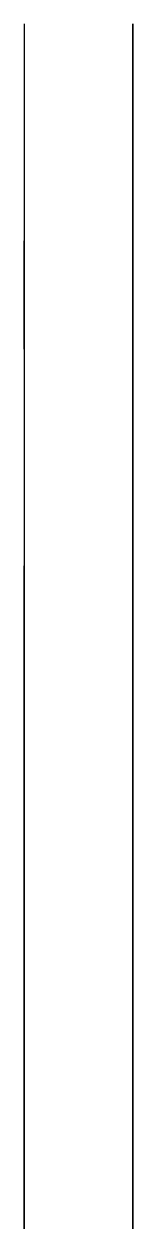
# Model space of a CAD drawing. Header units: centimetres. Extents: x 0 to 0.3, y -26.3 to 20.8.
# Drawn here: x 0 to 0.3, y 17.487 to 20.8 of the extents above; entities that cross this region are included whole.
import ezdxf

# ---------------------------------------------------------------- set-up
doc = ezdxf.new("R2010")
doc.units = ezdxf.units.CM
doc.header["$MEASUREMENT"] = 0
for name, color, linetype in [('Side 2 v62_Sketch1', 7, 'Continuous'), ('Side 2 v62_Sketch3', 7, 'Continuous'), ('Side 2 v62_Sketch4', 7, 'Continuous'), ('Side 2 v62_Sketch5', 7, 'Continuous'), ('Side 2 v62_Sketch6', 7, 'Continuous'), ('Side 2 v62_Sketch8', 7, 'Continuous')]:
    doc.layers.add(name, color=color, linetype=linetype)

msp = doc.modelspace()

# ---------------------------------------------------------------- linework, layer by layer
at = {"layer": 'Side 2 v62_Sketch1'}
for p, q in [((0, 20.8, 6.25), (0, 18.9, 7)), ((0, 20.8, -6.25), (0, 19.1, -7)), ((0, 20.8, 6.25), (0, 20.8, -6.25)), ((0, 19.9, 3), (0, 20.2, 3)), ((0, 19.9, -1), (0, 20.2, -1)), ((0, 20.2, -3), (0, 19.9, -3)), ((0, 20.2, 3), (0, 20.2, 1)), ((0, 20.2, 1), (0, 19.9, 1)), ((0, 20.2, -1), (0, 20.2, -3)), ((0, 19.9, 1), (0, 19.9, 3)), ((0, 19.9, -3), (0, 19.9, -1)), ((0, 19.3, -6.2848), (0, 19.3, 6.2848)), ((0, 11.9, 6.2848), (0, 19.3, -6.2848)), ((0, 19.3, 6.2848), (0, 4.5, 6.2848)), ((0, 4.5, -6.2848), (0, 19.3, -6.2848)), ((0, 19.3, -5.4963), (0, 12.3642, 6.2848)), ((0, 19.1, -7), (0, -16.25, -7)), ((0, -16.25, 7), (0, 18.9, 7)), ((0, 11.9, 5.4963), (0, 18.8358, -6.2848))]:
    msp.add_line(p, q, dxfattribs=at)
at = {"layer": 'Side 2 v62_Sketch3'}
for p, q in [((0.3, 19.1, -7), (0.3, 20.8, -6.25)), ((0.3, 20.8, -6.25), (0.3, 20.8, 6.25)), ((0.3, 20.8, 6.25), (0.3, 18.9, 7)), ((0.3, 20.2, 3), (0.3, 20.2, 1)), ((0.3, 19.9, 3), (0.3, 20.2, 3)), ((0.3, 20.2, -3), (0.3, 19.9, -3)), ((0.3, 19.9, -1), (0.3, 20.2, -1)), ((0.3, 20.2, -1), (0.3, 20.2, -3)), ((0.3, 20.2, 1), (0.3, 19.9, 1)), ((0.3, 19.9, -3), (0.3, 19.9, -1)), ((0.3, 19.9, 1), (0.3, 19.9, 3)), ((0.3, 12.3642, 6.2848), (0.3, 19.3, 6.2848)), ((0.3, 19.3, 6.2848), (0.3, 19.3, -5.4963)), ((0.3, 19.3, -5.4963), (0.3, 12.3642, 6.2848)), ((0.3, -16.25, -7), (0.3, 19.1, -7)), ((0.3, 18.9, 7), (0.3, 17.4, 7)), ((0.3, 18.8358, -6.2848), (0.3, 4.9642, -6.2848)), ((0.3, 11.9, 5.4963), (0.3, 18.8358, -6.2848))]:
    msp.add_line(p, q, dxfattribs=at)
at = {"layer": 'Side 2 v62_Sketch4'}
for p, q in [((0.3, 20.8, -5.5982), (0.3, 20.8, 5.5696)), ((0.3, 19.2929, -6.9149), (0.3, 20.2036, -6.5131)), ((0.3, 20.2, -3), (0.3, 19.9, -3)), ((0.3, 19.9, 3), (0.3, 20.2, 3)), ((0.3, 19.9, -1), (0.3, 20.2, -1)), ((0.3, 20.2, -1), (0.3, 20.2, -3)), ((0.3, 20.2, 3), (0.3, 20.2, 1)), ((0.3, 20.2, 1), (0.3, 19.9, 1)), ((0.3, 20.1672, 6.4998), (0.3, 19.0769, 6.9302)), ((0.3, 19.9, 1), (0.3, 19.9, 3)), ((0.3, 19.9, -3), (0.3, 19.9, -1)), ((0.3, 19.3, -5.4963), (0.3, 12.3642, 6.2848)), ((0.3, 19.3, 5.2848), (0.3, 19.3, -5.4963)), ((0.3, 17.1, -7), (0.3, 18.8892, -7)), ((0.3, 18.8358, -6.2848), (0.3, 4.9642, -6.2848)), ((0.3, 11.9, 5.4963), (0.3, 18.8358, -6.2848)), ((0.3, 18.7098, 7), (0.3, 17.4, 7)), ((0.3, 12.3642, 6.2848), (0.3, 18.3, 6.2848))]:
    msp.add_line(p, q, dxfattribs=at)
at = {"layer": 'Side 2 v62_Sketch4', "extrusion": (1, 0, 0)}
for centre, start, end in [((19.8, -5.5982, 0.3), 293.8059, 0), ((19.8, 5.5696, 0.3), 0, 68.459), ((18.3, 5.2848, 0.3), 0, 90), ((18.8892, -6, 0.3), 270, 293.8059), ((18.7098, 6, 0.3), 68.459, 90)]:
    msp.add_arc(centre, 1, start, end, dxfattribs=at)
at = {"layer": 'Side 2 v62_Sketch5'}
for p, q in [((0.3, 20.8, -5.5982), (0.3, 20.8, 5.5696)), ((0.3, 19.2929, -6.9149), (0.3, 20.2036, -6.5131)), ((0.3, 20.2, 3), (0.3, 20.2, 1)), ((0.3, 20.2, -3), (0.3, 19.9, -3)), ((0.3, 20.2, 1), (0.3, 19.9, 1)), ((0.3, 19.9, -1), (0.3, 20.2, -1)), ((0.3, 20.2, -1), (0.3, 20.2, -3)), ((0.3, 19.9, 3), (0.3, 20.2, 3)), ((0.3, 20.1672, 6.4998), (0.3, 19.0769, 6.9302)), ((0.3, 19.9, 1), (0.3, 19.9, 3)), ((0.3, 19.9, -3), (0.3, 19.9, -1)), ((0.3, 19.3, 5.2848), (0.3, 19.3, -4.3954)), ((0.3, 17.1, -7), (0.3, 18.8892, -7)), ((0.3, 11.9, 5.4963), (0.3, 18.8358, -6.2848)), ((0.3, 18.8358, -6.2848), (0.3, 4.9642, -6.2848)), ((0.3, 18.7415, -4.5476), (0.3, 13.2516, 4.7774)), ((0.3, 18.7098, 7), (0.3, 17.4, 7)), ((0.3, 14.1133, 6.2848), (0.3, 18.3, 6.2848))]:
    msp.add_line(p, q, dxfattribs=at)
at = {"layer": 'Side 2 v62_Sketch5', "extrusion": (1, 0, 0)}
for centre, radius, start, end in [((19.8, -5.5982, 0.3), 1, 293.8059, 0), ((19.8, 5.5696, 0.3), 1, 0, 68.459), ((19, -4.3954, 0.3), 0.3, 210.4864, 0), ((18.3, 5.2848, 0.3), 1, 0, 90), ((18.8892, -6, 0.3), 1, 270, 293.8059), ((18.7098, 6, 0.3), 1, 68.459, 90)]:
    msp.add_arc(centre, radius, start, end, dxfattribs=at)
at = {"layer": 'Side 2 v62_Sketch6'}
for p, q in [((0.3, 20.8, -5.5982), (0.3, 20.8, 5.5696)), ((0.3, 19.2929, -6.9149), (0.3, 20.2036, -6.5131)), ((0.3, 19.9, 3), (0.3, 20.2, 3)), ((0.3, 20.2, 3), (0.3, 20.2, 1)), ((0.3, 20.2, -3), (0.3, 19.9, -3)), ((0.3, 20.2, 1), (0.3, 19.9, 1)), ((0.3, 19.9, -1), (0.3, 20.2, -1)), ((0.3, 20.2, -1), (0.3, 20.2, -3)), ((0.3, 20.1672, 6.4998), (0.3, 19.0769, 6.9302)), ((0.3, 19.9, 1), (0.3, 19.9, 3)), ((0.3, 19.9, -3), (0.3, 19.9, -1)), ((0.3, 19.3, 5.2848), (0.3, 19.3, -4.3954)), ((0.3, 17.1, -7), (0.3, 18.8892, -7)), ((0.3, 18.8358, -6.2848), (0.3, 4.9642, -6.2848)), ((0.3, 11.9, 5.4963), (0.3, 18.8358, -6.2848)), ((0.3, 18.7415, -4.5476), (0.3, 13.2516, 4.7774)), ((0.3, 18.7098, 7), (0.3, 17.4, 7)), ((0.3, 14.1133, 6.2848), (0.3, 18.3, 6.2848))]:
    msp.add_line(p, q, dxfattribs=at)
at = {"layer": 'Side 2 v62_Sketch6', "extrusion": (1, 0, 0)}
for centre, radius, start, end in [((19.8, -5.5982, 0.3), 1, 293.8059, 0), ((19.8, 5.5696, 0.3), 1, 0, 68.459), ((18.3, 5.2848, 0.3), 1, 0, 90), ((19, -4.3954, 0.3), 0.3, 210.4864, 0), ((18.8892, -6, 0.3), 1, 270, 293.8059), ((18.7098, 6, 0.3), 1, 68.459, 90)]:
    msp.add_arc(centre, radius, start, end, dxfattribs=at)
at = {"layer": 'Side 2 v62_Sketch8'}
for p, q in [((0.3, 20.8, -5.5982), (0.3, 20.8, 5.5696)), ((0.3, 19.2929, -6.9149), (0.3, 20.2036, -6.5131)), ((0.3, 19.9, -1), (0.3, 20.2, -1)), ((0.3, 20.2, -1), (0.3, 20.2, -3)), ((0.3, 20.2, -3), (0.3, 19.9, -3)), ((0.3, 20.2, 1), (0.3, 19.9, 1)), ((0.3, 20.2, 3), (0.3, 20.2, 1)), ((0.3, 19.9, 3), (0.3, 20.2, 3)), ((0.3, 20.1672, 6.4998), (0.3, 19.0769, 6.9302)), ((0.3, 19.9, 1), (0.3, 19.9, 3)), ((0.3, 19.9, -3), (0.3, 19.9, -1)), ((0.3, 19.3, 5.2848), (0.3, 19.3, -4.3954)), ((0.3, 17.1, -7), (0.3, 18.8892, -7)), ((0.3, 11.9, 5.4963), (0.3, 18.8358, -6.2848)), ((0.3, 18.8358, -6.2848), (0.3, 4.9642, -6.2848)), ((0.3, 18.7415, -4.5476), (0.3, 13.2516, 4.7774)), ((0.3, 18.7098, 7), (0.3, 17.4, 7)), ((0.3, 14.1133, 6.2848), (0.3, 18.3, 6.2848))]:
    msp.add_line(p, q, dxfattribs=at)
at = {"layer": 'Side 2 v62_Sketch8', "extrusion": (1, 0, 0)}
for centre, radius, start, end in [((19.8, -5.5982, 0.3), 1, 293.8059, 0), ((19.8, 5.5696, 0.3), 1, 0, 68.459), ((19, -4.3954, 0.3), 0.3, 210.4864, 0), ((18.3, 5.2848, 0.3), 1, 0, 90), ((18.8892, -6, 0.3), 1, 270, 293.8059), ((18.7098, 6, 0.3), 1, 68.459, 90)]:
    msp.add_arc(centre, radius, start, end, dxfattribs=at)

doc.saveas('drawing.dxf')
